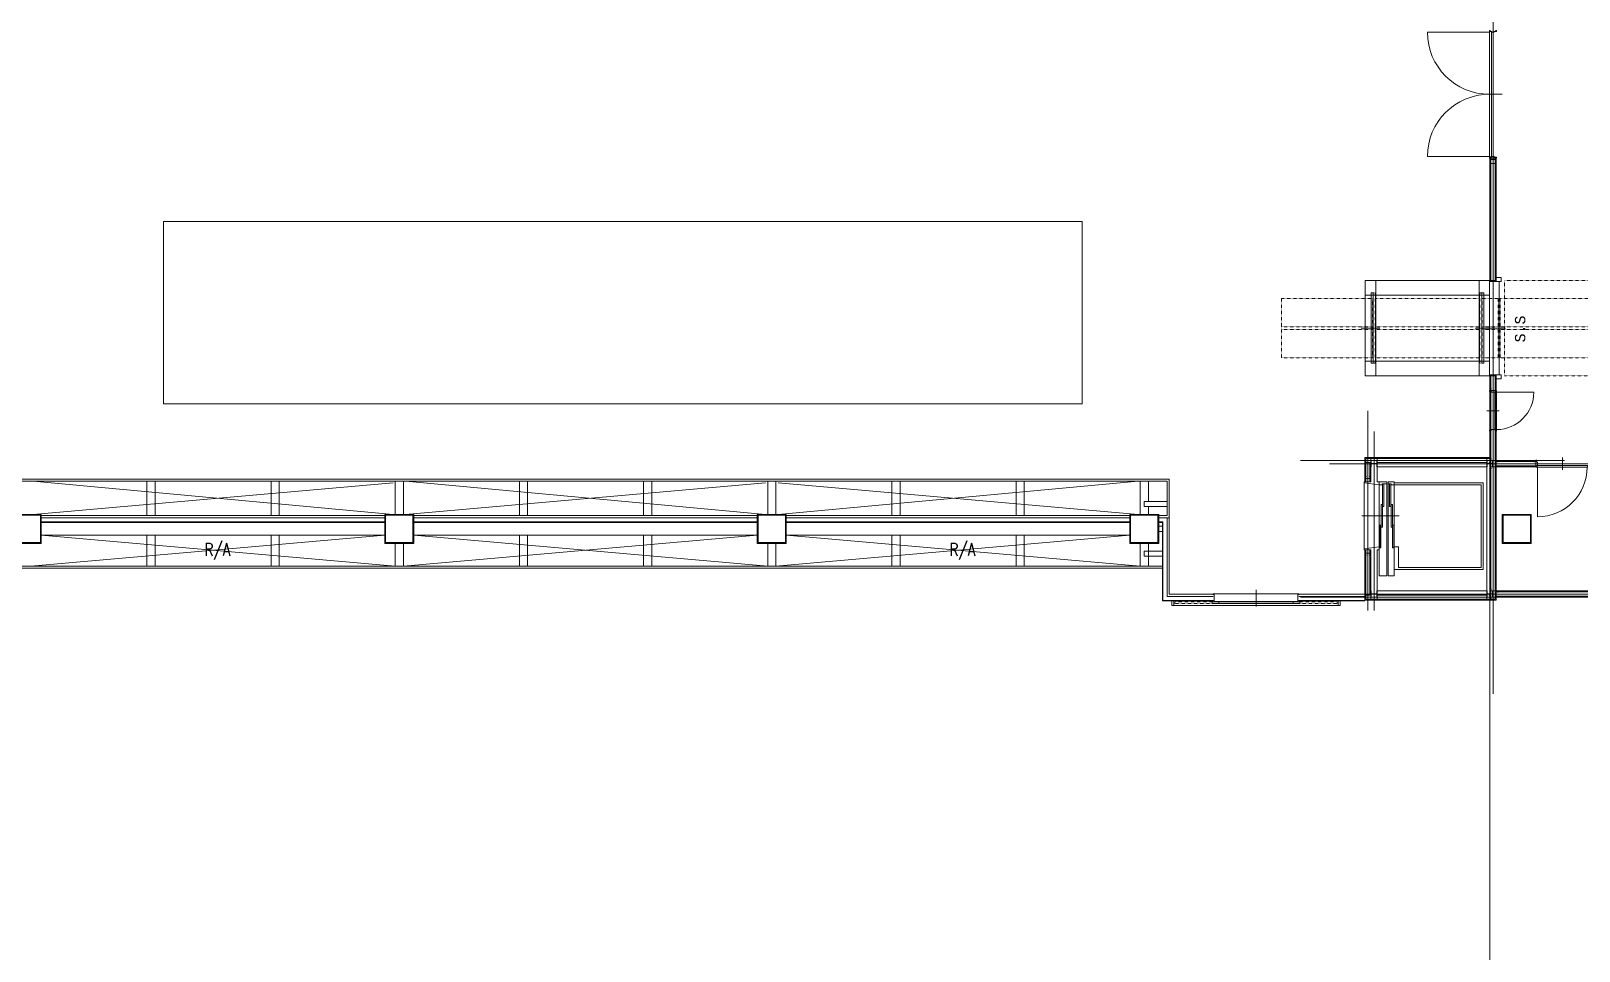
# Model space of a CAD drawing. Extents: x 225000 to 2157367, y 208400 to 840900.
# Drawn here: x 454026 to 491429, y 407002 to 429232 of the extents above; entities that cross this region are included whole.
import ezdxf
from ezdxf.enums import TextEntityAlignment as Align

# ---------------------------------------------------------------- set-up
doc = ezdxf.new("R2010")
doc.units = 0
doc.header["$LTSCALE"] = 10
for name, pattern in [('Data Center Layout_L20$0$CENTER', [2, 1.25, -0.25, 0.25, -0.25]), ('Data Center Layout_L20$0$CENTERK0', [0.65, 0.5, -0.05, 0.05, -0.05]), ('Data Center Layout_L20$0$DOTK1', [0.1, 0.05, -0.05])]:
    doc.linetypes.add(name, pattern=pattern)
for name, color, linetype, lineweight in [('Data Center Layout_L20$0$ARC', 252, 'Continuous', 0), ('Data Center Layout_L20$0$K-SIN', 252, 'Data Center Layout_L20$0$CENTER', 9), ('Data Center Layout_L20$0$SUGATA3', 252, 'Continuous', 0)]:
    doc.layers.add(name, color=color, linetype=linetype, lineweight=lineweight)
doc.styles.add('Data Center Layout_L20$0$ATS', font='monotxt', dxfattribs={"bigfont": 'BIGFONT'})
doc.styles.add('Data Center Layout_L20$0$ROMS', font='ROMANS.shx', dxfattribs={"bigfont": 'bigfont.shx'})

# ---------------------------------------------------------------- blocks, each defined once
blk = doc.blocks.new('Data Center Layout_L20')
at = {"layer": 'Data Center Layout_L20$0$ARC'}
for p, q in [((487765.59, 229202.31), (489265.59, 229202.31)), ((487765.59, 226202.31), (489265.59, 226202.31)), ((489275.59, 223202.31), (489275.59, 226157.31)), ((489275.59, 226157.31), (489425.59, 226157.31)), ((489300.59, 223202.31), (489300.59, 226157.31)), ((489400.59, 223202.31), (489400.59, 226157.31)), ((489425.59, 223202.31), (489425.59, 226157.31)), ((457225.59, 224627.31), (457225.59, 220227.31)), ((489275.59, 223202.31), (489425.59, 223202.31)), ((489275.59, 218927.31), (489275.59, 220902.31)), ((489275.59, 220902.31), (489425.59, 220902.31)), ((489300.59, 220902.31), (489300.59, 215630.81)), ((489400.59, 215502.31), (489400.59, 220902.31)), ((489425.59, 220902.31), (489425.59, 215477.31)), ((490335.59, 220502.31), (489435.59, 220502.31)), ((489200.59, 220052.31), (489500.59, 220052.31)), ((486250.59, 218927.31), (486250.59, 218342.31)), ((489275.59, 218927.31), (486250.59, 218927.31)), ((486275.59, 218902.31), (486275.59, 218342.31)), ((489300.59, 218902.31), (486275.59, 218902.31)), ((489275.59, 219113.28), (489275.59, 218927.31)), ((489425.59, 219113.28), (489425.59, 218852.31)), ((490385.59, 218852.31), (489425.59, 218852.31)), ((490385.59, 218827.31), (489425.59, 218827.31)), ((486400.59, 218802.31), (486275.59, 218802.31)), ((486375.59, 218802.31), (486375.59, 218342.31)), ((486400.59, 218802.31), (486400.59, 218342.31)), ((489200.59, 218802.31), (486550.59, 218802.31)), ((489200.59, 218777.31), (486550.59, 218777.31)), ((489275.59, 218773.81), (489275.59, 215630.81)), ((490385.59, 218727.31), (489425.59, 218727.31)), ((490385.59, 218702.31), (489425.59, 218702.31)), ((490425.59, 217492.31), (490425.59, 218692.31)), ((445375.59, 218402.31), (481525.59, 218402.31)), ((445375.59, 218352.31), (481475.59, 218352.31)), ((462775.59, 217552.31), (454075.59, 218352.31)), ((454075.59, 217552.31), (462775.59, 218317.31)), ((471775.59, 217552.31), (463075.59, 218352.31)), ((463075.59, 217552.31), (471775.59, 218317.31)), ((472075.59, 217552.31), (480775.59, 218352.31)), ((480775.59, 217552.31), (472075.59, 218317.31)), ((481475.59, 218352.31), (481475.59, 217522.31)), ((481525.59, 218402.31), (481525.59, 217472.31)), ((486240.59, 218317.31), (486240.59, 216717.31)), ((486250.59, 218342.31), (486400.59, 218342.31)), ((486603.59, 218342.31), (486603.59, 216067.31)), ((486785.59, 218342.31), (486603.59, 218342.31)), ((486673.59, 218267.31), (486603.59, 218267.31)), ((486673.59, 218292.31), (486673.59, 218267.31)), ((486785.59, 218292.31), (486673.59, 218292.31)), ((486785.59, 218342.31), (486785.59, 216067.31)), ((486815.59, 218342.31), (486963.59, 218342.31)), ((486815.59, 218342.31), (486815.59, 216067.31)), ((486815.59, 218292.31), (486893.59, 218292.31)), ((486893.59, 218292.31), (486893.59, 218267.31)), ((486893.59, 218267.31), (489063.59, 218267.31)), ((486963.59, 216067.31), (486963.59, 218342.31)), ((486963.59, 218317.31), (489113.59, 218317.31)), ((489063.59, 218267.31), (489063.59, 216267.31)), ((489113.59, 218317.31), (489113.59, 216217.31)), ((462575.59, 217522.31), (454275.59, 217522.31)), ((462575.59, 217472.31), (454275.59, 217472.31)), ((462575.59, 217372.31), (454275.59, 217372.31)), ((462575.59, 217359.81), (454275.59, 217359.81)), ((471575.59, 217522.31), (463275.59, 217522.31)), ((471575.59, 217472.31), (463275.59, 217472.31)), ((471575.59, 217372.31), (463275.59, 217372.31)), ((471575.59, 217359.81), (463275.59, 217359.81)), ((472275.59, 217522.31), (480575.59, 217522.31)), ((472275.59, 217472.31), (480575.59, 217472.31)), ((472275.59, 217372.31), (480575.59, 217372.31)), ((472275.59, 217359.81), (480575.59, 217359.81)), ((481475.59, 217522.31), (481275.59, 217522.31)), ((481525.59, 217472.31), (481275.59, 217472.31)), ((481275.59, 217372.31), (481375.59, 217372.31)), ((481275.59, 217359.81), (481363.09, 217359.81)), ((481363.09, 217359.81), (481363.09, 215459.81)), ((481375.59, 217372.31), (481375.59, 215472.31)), ((481475.59, 217472.31), (481475.59, 215572.31)), ((481525.59, 215622.31), (481525.59, 217472.31)), ((487080.59, 217517.31), (486180.59, 217517.31)), ((462575.59, 217052.31), (454025.59, 216302.31)), ((454275.59, 217052.31), (462575.59, 217052.31)), ((462825.59, 216302.31), (454275.59, 217052.31)), ((463025.59, 216302.31), (471575.59, 217052.31)), ((463275.59, 217052.31), (471575.59, 217052.31)), ((463275.59, 217052.31), (471825.59, 216302.31)), ((480575.59, 217052.31), (472025.59, 216302.31)), ((480575.59, 217052.31), (472275.59, 217052.31)), ((480825.59, 216302.31), (472275.59, 217052.31)), ((486250.59, 215477.31), (486250.59, 216692.31)), ((486250.59, 216692.31), (486400.59, 216692.31)), ((486275.59, 215502.31), (486275.59, 216692.31)), ((486375.59, 215602.31), (486375.59, 216692.31)), ((486400.59, 215602.31), (486400.59, 216692.31)), ((486963.59, 216767.31), (487063.59, 216767.31)), ((487063.59, 216267.31), (487063.59, 216767.31)), ((481363.59, 216302.31), (451675.59, 216302.31)), ((481363.59, 216252.31), (451675.59, 216252.31)), ((489113.59, 216217.31), (486963.59, 216217.31)), ((489063.59, 216267.31), (487063.59, 216267.31)), ((486785.59, 216067.31), (486603.59, 216067.31)), ((486963.59, 216067.31), (486815.59, 216067.31)), ((481363.09, 215459.81), (482590.59, 215459.81)), ((481375.59, 215472.31), (482590.59, 215472.31)), ((481475.59, 215572.31), (482590.59, 215572.31)), ((481525.59, 215622.31), (482590.59, 215622.31)), ((482615.59, 215631.81), (484635.59, 215631.81)), ((482615.59, 215449.81), (484635.59, 215449.81)), ((483625.59, 215731.81), (483625.59, 215419.81)), ((483625.59, 215324.81), (483625.59, 215624.81)), ((484660.59, 215622.31), (486250.59, 215622.31)), ((484660.59, 215572.31), (486250.59, 215572.31)), ((484660.59, 215472.31), (486250.59, 215472.31)), ((484660.59, 215459.81), (486250.59, 215459.81)), ((489425.59, 215477.31), (486250.59, 215477.31)), ((486400.59, 215602.31), (486275.59, 215602.31)), ((489400.59, 215502.31), (486275.59, 215502.31)), ((489200.59, 215627.31), (486550.59, 215627.31)), ((489200.59, 215602.31), (486550.59, 215602.31)), ((489275.59, 180812.31), (489275.59, 215477.31)), ((489300.59, 215552.31), (489300.59, 215502.31)), ((498475.59, 215702.31), (489425.59, 215702.31)), ((498500.59, 215677.31), (489425.59, 215677.31)), ((498600.59, 215577.31), (489425.59, 215577.31)), ((498625.59, 215552.31), (489425.59, 215552.31)), ((481640.59, 215349.81), (485610.59, 215349.81))]:
    blk.add_line(p, q, dxfattribs=at)
at = {"layer": 'Data Center Layout_L20$0$ARC', "linetype": 'Continuous'}
for p, q in [((489575.59, 227702.31), (489275.59, 227702.31)), ((486515.59, 220902.31), (486515.59, 223202.31)), ((489015.59, 220902.31), (489015.59, 223202.31)), ((486265.59, 222852.31), (486515.59, 222852.31)), ((486515.59, 222852.31), (489015.59, 222852.31)), ((489265.59, 222852.31), (489015.59, 222852.31)), ((486165.59, 222052.31), (486615.59, 222052.31)), ((489365.59, 222052.31), (488915.59, 222052.31)), ((489350.59, 222052.31), (489650.59, 222052.31)), ((486265.59, 221252.31), (486515.59, 221252.31)), ((486515.59, 221252.31), (489015.59, 221252.31)), ((489265.59, 221252.31), (489015.59, 221252.31)), ((489200.59, 220052.31), (489500.59, 220052.31)), ((491025.59, 218927.31), (491025.59, 218627.31))]:
    blk.add_line(p, q, dxfattribs=at)
at = {"layer": 'Data Center Layout_L20$0$ARC', "linetype": 'Data Center Layout_L20$0$CENTERK0'}
blk.add_line((489500.59, 223177.31), (489500.59, 220927.31), dxfattribs=at)
at = {"layer": 'Data Center Layout_L20$0$ARC', "linetype": 'Data Center Layout_L20$0$DOTK1'}
for p, q in [((484240.59, 222082.31), (486440.59, 222082.31)), ((484240.59, 222022.31), (486440.59, 222022.31)), ((486515.59, 222082.31), (489015.59, 222082.31)), ((486515.59, 222022.31), (489015.59, 222022.31)), ((489475.59, 222082.31), (489090.59, 222082.31)), ((489475.59, 222022.31), (489090.59, 222022.31)), ((489525.59, 222082.31), (491725.59, 222082.31)), ((489525.59, 222022.31), (491725.59, 222022.31))]:
    blk.add_line(p, q, dxfattribs=at)
at = {"layer": 'Data Center Layout_L20$0$ARC'}
for points in [[(489410.59, 229247.31), (489435.59, 229247.31), (489435.59, 229222.31), (489380.59, 229222.31), (489380.59, 229202.31), (489320.59, 229202.31), (489320.59, 229222.31), (489265.59, 229222.31), (489265.59, 229247.31), (489290.59, 229247.31)], [(489410.59, 226157.31), (489435.59, 226157.31), (489435.59, 226182.31), (489380.59, 226182.31), (489380.59, 226202.31), (489320.59, 226202.31), (489320.59, 226182.31), (489265.59, 226182.31), (489265.59, 226157.31), (489290.59, 226157.31)], [(489290.59, 223202.31), (489265.59, 223202.31), (489265.59, 223177.31), (489425.59, 223177.31), (489425.59, 223202.31), (489400.59, 223202.31)], [(489290.59, 220902.31), (489265.59, 220902.31), (489265.59, 220927.31), (489425.59, 220927.31), (489425.59, 220902.31), (489400.59, 220902.31)], [(489290.59, 220542.31), (489265.59, 220542.31), (489265.59, 220517.31), (489310.59, 220517.31), (489310.59, 220502.31), (489390.59, 220502.31), (489390.59, 220517.31), (489435.59, 220517.31), (489435.59, 220542.31), (489410.59, 220542.31)], [(489310.59, 220582.31), (489300.59, 220582.31), (489300.59, 220542.31), (489400.59, 220542.31), (489400.59, 220582.31), (489390.59, 220582.31)], [(489290.59, 219562.31), (489265.59, 219562.31), (489265.59, 219587.31), (489310.59, 219587.31), (489310.59, 219602.31), (489390.59, 219602.31), (489390.59, 219587.31), (489435.59, 219587.31), (489435.59, 219562.31), (489410.59, 219562.31)], [(486315.59, 218812.31), (486315.59, 218802.31), (486275.59, 218802.31), (486275.59, 218902.31), (486315.59, 218902.31), (486315.59, 218892.31)], [(486360.59, 218892.31), (486360.59, 218902.31), (486400.59, 218902.31), (486400.59, 218802.31), (486360.59, 218802.31), (486360.59, 218812.31)], [(486590.59, 218812.31), (486590.59, 218802.31), (486550.59, 218802.31), (486550.59, 218902.31), (486590.59, 218902.31), (486590.59, 218892.31)], [(489160.59, 218892.31), (489160.59, 218902.31), (489200.59, 218902.31), (489200.59, 218802.31), (489160.59, 218802.31), (489160.59, 218812.31)], [(489260.59, 218892.31), (489260.59, 218902.31), (489300.59, 218902.31), (489300.59, 218802.31), (489260.59, 218802.31), (489260.59, 218812.31)], [(489390.59, 218892.31), (489400.59, 218892.31), (489400.59, 218852.31), (489300.59, 218852.31), (489300.59, 218892.31), (489310.59, 218892.31)], [(489465.59, 218737.31), (489465.59, 218727.31), (489425.59, 218727.31), (489425.59, 218827.31), (489465.59, 218827.31), (489465.59, 218817.31)], [(490345.59, 218817.31), (490345.59, 218827.31), (490385.59, 218827.31), (490385.59, 218727.31), (490345.59, 218727.31), (490345.59, 218737.31)], [(490385.59, 218837.31), (490385.59, 218862.31), (490410.59, 218862.31), (490410.59, 218817.31), (490425.59, 218817.31), (490425.59, 218737.31), (490410.59, 218737.31), (490410.59, 218692.31), (490385.59, 218692.31), (490385.59, 218717.31)], [(486285.59, 218762.31), (486275.59, 218762.31), (486275.59, 218802.31), (486375.59, 218802.31), (486375.59, 218762.31), (486365.59, 218762.31)], [(486295.59, 218467.31), (486275.59, 218467.31), (486275.59, 218417.31), (486375.59, 218417.31), (486375.59, 218467.31), (486355.59, 218467.31)], [(489310.59, 218662.31), (489300.59, 218662.31), (489300.59, 218702.31), (489400.59, 218702.31), (489400.59, 218662.31), (489390.59, 218662.31)], [(481025.59, 217864.31), (481025.59, 218352.31), (480825.59, 218352.31), (480825.59, 217552.31), (481025.59, 217552.31), (481025.59, 217740.31)], [(486265.59, 218342.31), (486240.59, 218342.31), (486240.59, 218317.31), (486603.59, 218267.31), (486603.59, 218342.31), (486550.59, 218342.31)], [(454315.59, 217462.31), (454315.59, 217472.31), (454275.59, 217472.31), (454275.59, 217372.31), (454315.59, 217372.31), (454315.59, 217382.31)], [(462535.59, 217462.31), (462535.59, 217472.31), (462575.59, 217472.31), (462575.59, 217372.31), (462535.59, 217372.31), (462535.59, 217382.31)], [(463315.59, 217462.31), (463315.59, 217472.31), (463275.59, 217472.31), (463275.59, 217372.31), (463315.59, 217372.31), (463315.59, 217382.31)], [(471535.59, 217462.31), (471535.59, 217472.31), (471575.59, 217472.31), (471575.59, 217372.31), (471535.59, 217372.31), (471535.59, 217382.31)], [(472315.59, 217462.31), (472315.59, 217472.31), (472275.59, 217472.31), (472275.59, 217372.31), (472315.59, 217372.31), (472315.59, 217382.31)], [(480535.59, 217462.31), (480535.59, 217472.31), (480575.59, 217472.31), (480575.59, 217372.31), (480535.59, 217372.31), (480535.59, 217382.31)], [(481315.59, 217462.31), (481315.59, 217472.31), (481275.59, 217472.31), (481275.59, 217372.31), (481315.59, 217372.31), (481315.59, 217382.31)], [(486265.59, 216692.31), (486240.59, 216692.31), (486240.59, 216717.31), (486603.59, 216767.31), (486603.59, 216692.31), (486550.59, 216692.31)], [(486295.59, 216567.31), (486275.59, 216567.31), (486275.59, 216617.31), (486375.59, 216617.31), (486375.59, 216567.31), (486355.59, 216567.31)], [(482590.59, 215474.81), (482590.59, 215449.81), (482615.59, 215449.81), (482615.59, 215631.81), (482590.59, 215631.81), (482590.59, 215606.81)], [(484660.59, 215474.81), (484660.59, 215449.81), (484635.59, 215449.81), (484635.59, 215631.81), (484660.59, 215631.81), (484660.59, 215606.81)], [(486210.59, 215562.31), (486210.59, 215572.31), (486250.59, 215572.31), (486250.59, 215472.31), (486210.59, 215472.31), (486210.59, 215482.31)], [(486365.59, 215642.31), (486375.59, 215642.31), (486375.59, 215602.31), (486275.59, 215602.31), (486275.59, 215642.31), (486285.59, 215642.31)], [(486315.59, 215512.31), (486315.59, 215502.31), (486275.59, 215502.31), (486275.59, 215602.31), (486315.59, 215602.31), (486315.59, 215592.31)], [(486360.59, 215592.31), (486360.59, 215602.31), (486400.59, 215602.31), (486400.59, 215502.31), (486360.59, 215502.31), (486360.59, 215512.31)], [(486590.59, 215512.31), (486590.59, 215502.31), (486550.59, 215502.31), (486550.59, 215602.31), (486590.59, 215602.31), (486590.59, 215592.31)], [(489160.59, 215592.31), (489160.59, 215602.31), (489200.59, 215602.31), (489200.59, 215502.31), (489160.59, 215502.31), (489160.59, 215512.31)], [(489260.59, 215512.31), (489260.59, 215502.31), (489300.59, 215502.31), (489300.59, 215602.31), (489260.59, 215602.31), (489260.59, 215592.31)], [(489310.59, 215742.31), (489300.59, 215742.31), (489300.59, 215702.31), (489400.59, 215702.31), (489400.59, 215742.31), (489390.59, 215742.31)], [(489390.59, 215512.31), (489400.59, 215512.31), (489400.59, 215552.31), (489300.59, 215552.31), (489300.59, 215512.31), (489310.59, 215512.31)], [(489465.59, 215587.31), (489465.59, 215577.31), (489425.59, 215577.31), (489425.59, 215677.31), (489465.59, 215677.31), (489465.59, 215667.31)]]:
    blk.add_lwpolyline(points, dxfattribs=at)
for points in [[(489265.59, 229217.31), (489265.59, 227702.31), (489315.59, 227702.31), (489315.59, 229217.31)], [(489265.59, 226187.31), (489265.59, 227702.31), (489315.59, 227702.31), (489315.59, 226187.31)], [(489300.59, 226027.31), (489300.59, 226127.31), (489400.59, 226127.31), (489400.59, 226027.31)], [(457225.59, 220227.31), (479425.59, 220227.31), (479425.59, 224627.31), (457225.59, 224627.31)], [(486265.59, 223202.31), (486265.59, 220902.31), (489265.59, 220902.31), (489265.59, 223202.31)], [(489425.59, 223177.31), (489550.59, 223177.31), (489550.59, 223277.31), (489425.59, 223277.31)], [(489425.59, 220927.31), (489550.59, 220927.31), (489550.59, 220827.31), (489425.59, 220827.31)], [(489435.59, 219592.31), (489435.59, 220512.31), (489395.59, 220512.31), (489395.59, 219592.31)], [(486400.59, 218702.31), (486400.59, 218852.31), (486410.59, 218852.31), (486410.59, 218780.81), (486540.59, 218780.81), (486540.59, 218852.31), (486550.59, 218852.31), (486550.59, 218702.31), (486540.59, 218702.31), (486540.59, 218773.81), (486410.59, 218773.81), (486410.59, 218702.31)], [(489200.59, 218702.31), (489200.59, 218852.31), (489210.59, 218852.31), (489210.59, 218780.81), (489340.59, 218780.81), (489340.59, 218852.31), (489350.59, 218852.31), (489350.59, 218702.31), (489340.59, 218702.31), (489340.59, 218773.81), (489210.59, 218773.81), (489210.59, 218702.31)], [(490415.59, 218692.31), (491635.59, 218692.31), (491635.59, 218732.31), (490415.59, 218732.31)], [(456825.59, 217522.31), (457025.59, 217522.31), (457025.59, 218352.31), (456825.59, 218352.31)], [(459825.59, 217522.31), (460025.59, 217522.31), (460025.59, 218352.31), (459825.59, 218352.31)], [(462825.59, 217552.31), (463025.59, 217552.31), (463025.59, 218352.31), (462825.59, 218352.31)], [(465825.59, 217522.31), (466025.59, 217522.31), (466025.59, 218352.31), (465825.59, 218352.31)], [(468825.59, 217522.31), (469025.59, 217522.31), (469025.59, 218352.31), (468825.59, 218352.31)], [(471825.59, 217552.31), (472025.59, 217552.31), (472025.59, 218352.31), (471825.59, 218352.31)], [(474825.59, 217522.31), (475025.59, 217522.31), (475025.59, 218352.31), (474825.59, 218352.31)], [(477825.59, 217522.31), (478025.59, 217522.31), (478025.59, 218352.31), (477825.59, 218352.31)], [(486713.59, 218292.31), (486683.59, 218292.31), (486683.59, 217742.31), (486713.59, 217742.31)], [(486853.59, 218292.31), (486883.59, 218292.31), (486883.59, 217742.31), (486853.59, 217742.31)], [(481475.59, 217740.31), (480925.59, 217740.31), (480925.59, 217864.31), (481475.59, 217864.31)], [(486678.59, 217792.31), (486648.59, 217792.31), (486648.59, 217242.31), (486678.59, 217242.31)], [(486888.59, 217792.31), (486918.59, 217792.31), (486918.59, 217242.31), (486888.59, 217242.31)], [(453575.59, 216852.31), (453575.59, 217552.31), (454275.59, 217552.31), (454275.59, 216852.31)], [(453595.59, 216872.31), (453595.59, 217532.31), (454255.59, 217532.31), (454255.59, 216872.31)], [(462575.59, 216852.31), (462575.59, 217552.31), (463275.59, 217552.31), (463275.59, 216852.31)], [(462595.59, 216872.31), (462595.59, 217532.31), (463255.59, 217532.31), (463255.59, 216872.31)], [(471575.59, 216852.31), (471575.59, 217552.31), (472275.59, 217552.31), (472275.59, 216852.31)], [(471595.59, 216872.31), (471595.59, 217532.31), (472255.59, 217532.31), (472255.59, 216872.31)], [(480575.59, 216852.31), (480575.59, 217552.31), (481275.59, 217552.31), (481275.59, 216852.31)], [(480595.59, 216872.31), (480595.59, 217532.31), (481255.59, 217532.31), (481255.59, 216872.31)], [(489575.59, 216852.31), (489575.59, 217552.31), (490275.59, 217552.31), (490275.59, 216852.31)], [(489595.59, 216872.31), (489595.59, 217532.31), (490255.59, 217532.31), (490255.59, 216872.31)], [(456825.59, 217052.31), (457025.59, 217052.31), (457025.59, 216302.31), (456825.59, 216302.31)], [(459825.59, 217052.31), (460025.59, 217052.31), (460025.59, 216302.31), (459825.59, 216302.31)], [(465825.59, 217052.31), (466025.59, 217052.31), (466025.59, 216302.31), (465825.59, 216302.31)], [(468825.59, 217052.31), (469025.59, 217052.31), (469025.59, 216302.31), (468825.59, 216302.31)], [(475025.59, 217052.31), (474825.59, 217052.31), (474825.59, 216302.31), (475025.59, 216302.31)], [(478025.59, 217052.31), (477825.59, 217052.31), (477825.59, 216302.31), (478025.59, 216302.31)], [(481363.09, 217140.31), (481275.59, 217140.31), (481275.59, 217264.31), (481363.09, 217264.31)], [(486643.59, 217292.31), (486613.59, 217292.31), (486613.59, 216742.31), (486643.59, 216742.31)], [(486923.59, 217292.31), (486953.59, 217292.31), (486953.59, 216742.31), (486923.59, 216742.31)], [(462825.59, 216852.31), (463025.59, 216852.31), (463025.59, 216302.31), (462825.59, 216302.31)], [(471825.59, 216852.31), (472025.59, 216852.31), (472025.59, 216302.31), (471825.59, 216302.31)], [(481025.59, 216852.31), (480825.59, 216852.31), (480825.59, 216302.31), (481025.59, 216302.31)], [(481363.09, 216540.31), (480925.59, 216540.31), (480925.59, 216664.31), (481363.09, 216664.31)], [(481640.59, 215459.81), (481590.59, 215459.81), (481590.59, 215349.81), (481640.59, 215349.81)], [(485610.59, 215459.81), (485660.59, 215459.81), (485660.59, 215349.81), (485610.59, 215349.81)], [(486400.59, 215552.31), (486400.59, 215702.31), (486410.59, 215702.31), (486410.59, 215630.81), (486540.59, 215630.81), (486540.59, 215702.31), (486550.59, 215702.31), (486550.59, 215552.31), (486540.59, 215552.31), (486540.59, 215623.81), (486410.59, 215623.81), (486410.59, 215552.31)], [(489200.59, 215552.31), (489200.59, 215702.31), (489210.59, 215702.31), (489210.59, 215630.81), (489340.59, 215630.81), (489340.59, 215702.31), (489350.59, 215702.31), (489350.59, 215552.31), (489340.59, 215552.31), (489340.59, 215623.81), (489210.59, 215623.81), (489210.59, 215552.31)], [(483625.59, 215399.81), (482565.59, 215399.81), (482565.59, 215439.81), (483625.59, 215439.81)], [(483625.59, 215399.81), (484685.59, 215399.81), (484685.59, 215439.81), (483625.59, 215439.81)]]:
    blk.add_lwpolyline(points, close=True, dxfattribs=at)
at = {"layer": 'Data Center Layout_L20$0$ARC', "linetype": 'Data Center Layout_L20$0$DOTK1'}
for points in [[(489625.59, 223202.31), (494175.48, 223202.31), (494175.48, 220902.31), (489625.59, 220902.31), (489625.59, 223202.31)], [(484240.59, 221332.31), (486440.59, 221332.31), (486440.59, 222772.31), (484240.59, 222772.31)], [(486455.59, 222902.31), (486505.59, 222902.31), (486505.59, 221202.31), (486455.59, 221202.31)], [(486515.59, 221332.31), (489015.59, 221332.31), (489015.59, 222772.31), (486515.59, 222772.31)], [(489080.59, 222902.31), (489030.59, 222902.31), (489030.59, 221202.31), (489080.59, 221202.31)], [(489475.59, 221332.31), (489090.59, 221332.31), (489090.59, 222772.31), (489475.59, 222772.31)], [(489525.59, 221332.31), (491725.59, 221332.31), (491725.59, 222772.31), (489525.59, 222772.31)], [(482725.59, 215399.81), (481665.59, 215399.81), (481665.59, 215439.81), (482725.59, 215439.81)], [(484525.59, 215399.81), (485585.59, 215399.81), (485585.59, 215439.81), (484525.59, 215439.81)]]:
    blk.add_lwpolyline(points, close=True, dxfattribs=at)
at = {"layer": 'Data Center Layout_L20$0$ARC', "linetype": 'Continuous'}
for points in [[(486405.59, 221202.31), (486455.59, 221202.31), (486455.59, 222902.31), (486405.59, 222902.31)], [(489130.59, 221202.31), (489080.59, 221202.31), (489080.59, 222902.31), (489130.59, 222902.31)]]:
    blk.add_lwpolyline(points, close=True, dxfattribs=at)
at = {"layer": 'Data Center Layout_L20$0$ARC'}
for centre, radius, start, end in [((489265.59, 229202.31), 1500, 180, 270), ((489265.59, 226202.31), 1500, 90, 180), ((489435.59, 220502.31), 900, 270, 0), ((490425.59, 218692.31), 1200, 270, 0)]:
    blk.add_arc(centre, radius, start, end, dxfattribs=at)
at = {"layer": 'Data Center Layout_L20$0$K-SIN'}
for p, q in [((489350.59, 213213.02), (489350.59, 245202.31)), ((486325.59, 215227.31), (486325.59, 220052.31)), ((486475.59, 215227.31), (486475.59, 219552.31)), ((491075.59, 218852.31), (484700.59, 218852.31)), ((489275.59, 219177.31), (489275.59, 215227.31)), ((489350.59, 218777.31), (485400.59, 218777.31)), ((489350.59, 218777.31), (501125.59, 218777.31)), ((489575.59, 215552.31), (484700.59, 215552.31)), ((489350.59, 215627.31), (485400.59, 215627.31)), ((489350.59, 215627.31), (501125.59, 215627.31))]:
    blk.add_line(p, q, dxfattribs=at)
at = {"layer": 'Data Center Layout_L20$0$SUGATA3'}
blk.add_lwpolyline([(486550.59, 216692.31), (486550.59, 215702.31), (489200.59, 215702.31), (489200.59, 218702.31), (486550.59, 218702.31), (486550.59, 218342.31)], dxfattribs=at)
at = {"layer": 'Data Center Layout_L20$0$ARC', "style": 'Data Center Layout_L20$0$ATS'}
blk.add_text('S.S', height=250, rotation=90, dxfattribs=at).set_placement((490006.09, 222031.84), align=Align.MIDDLE_CENTER)
at = {"layer": 'Data Center Layout_L20$0$ARC', "style": 'Data Center Layout_L20$0$ROMS', "width": 0.8}
for p in [(458528.44, 216704.77), (476528.44, 216704.77)]:
    blk.add_text('R/A', height=300, dxfattribs=at).set_placement(p, align=Align.MIDDLE_CENTER)

msp = doc.modelspace()

# ---------------------------------------------------------------- block references
msp.add_blockref('Data Center Layout_L20', (0, 200000))

doc.saveas('drawing.dxf')
